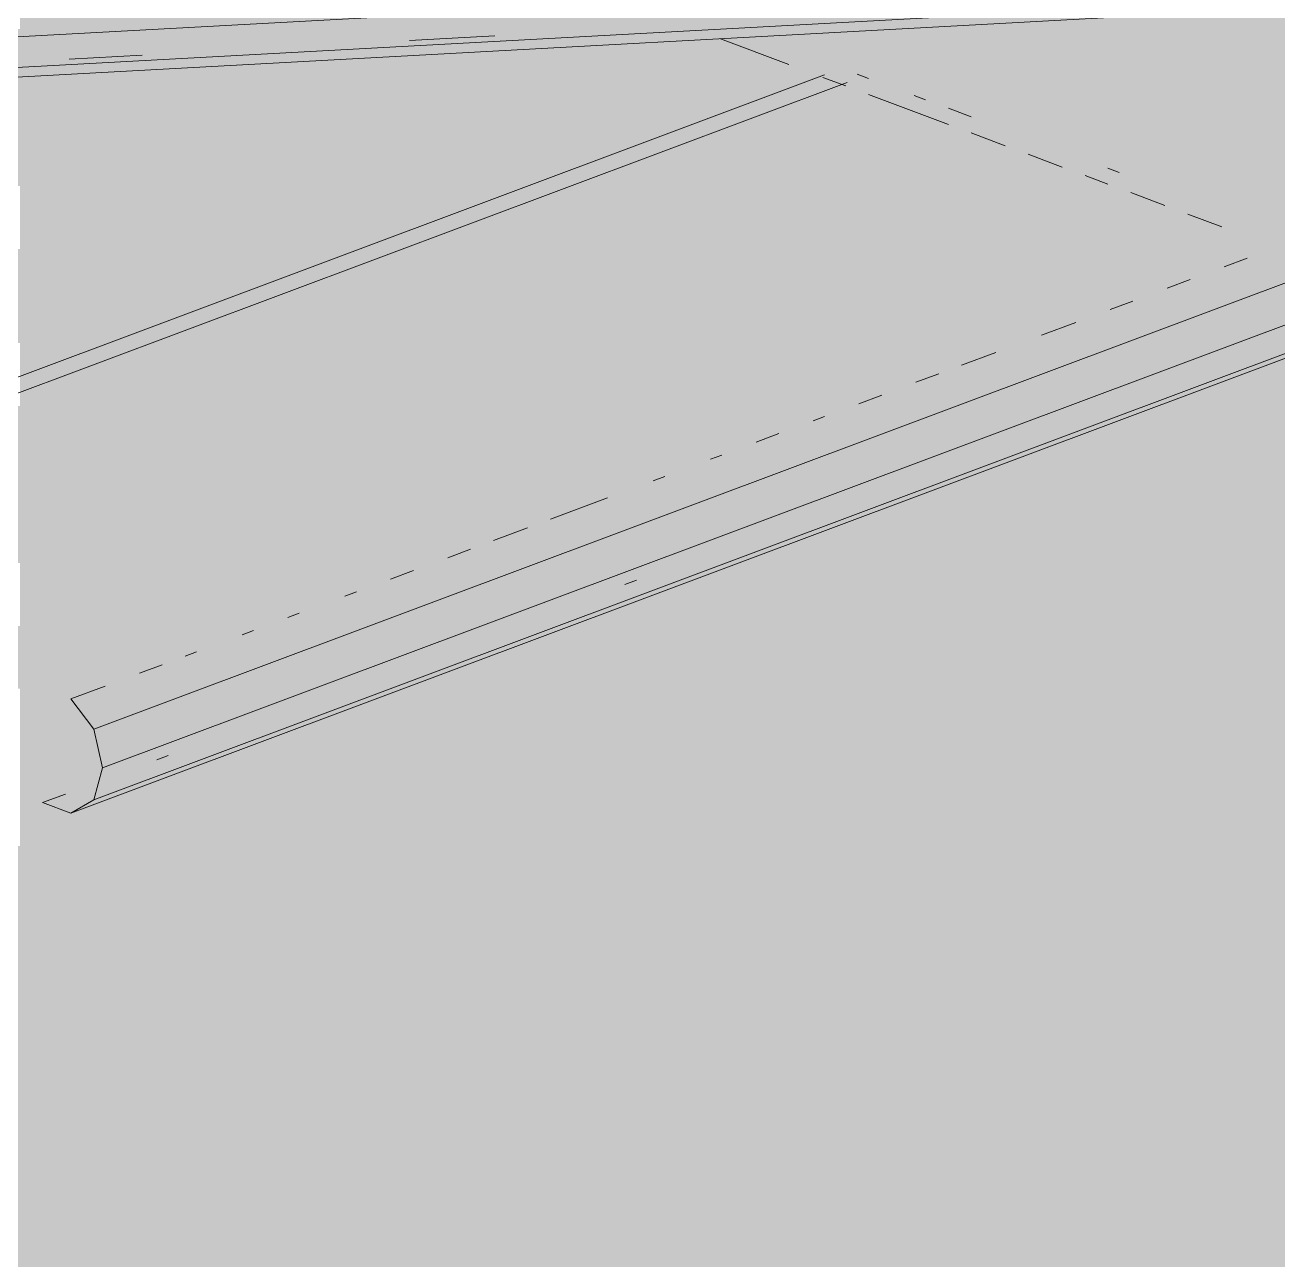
# Paper-space layout '03 3D Building and Roof' of a CAD drawing. Header units: millimetres. Extents: x 5 to 415, y 5 to 292.
# Drawn here: x 75.47 to 82.31, y 63.97 to 70.71 of the extents above; entities that cross this region are included whole.
import ezdxf

# ---------------------------------------------------------------- set-up
doc = ezdxf.new("R2010")
doc.units = ezdxf.units.MM
doc.layers.add('EXISTING', color=7, linetype='Continuous')
doc.layers.add('IMAGES', color=7, linetype='Continuous')

# ---------------------------------------------------------------- blocks, each defined once
blk = doc.blocks.new('SHEET_03')
at = {"layer": 'EXISTING', "color": 250, "lineweight": 9}
for p, q in [((75.8486, 66.8648), (88.434, 71.5794)), ((88.5441, 71.3922), (75.8963, 66.6542)), ((86.4655, 71.2452), (66.0242, 70.1278)), ((75.7236, 66.4072), (88.4337, 71.1685)), ((75.8486, 66.4795), (88.4963, 71.2174)), ((66.0144, 69.9601), (85.792, 71.0413)), ((66.2544, 69.9211), (85.8329, 70.9913)), ((77.5717, 70.6225), (78.0363, 70.6479)), ((79.6404, 70.4912), (79.2673, 70.6309)), ((75.7134, 70.5209), (76.1116, 70.5427)), ((66.6872, 65.5097), (79.8347, 70.4349)), ((79.9513, 70.3747), (79.8269, 70.4213)), ((80.0134, 70.4388), (80.0756, 70.4155)), ((66.8118, 65.469), (79.9594, 70.3941)), ((80.5109, 70.1651), (80.0756, 70.3281)), ((80.3243, 70.3223), (80.3865, 70.2991)), ((80.5109, 70.2525), (80.6352, 70.2059)), ((80.8217, 70.0486), (80.6352, 70.1185)), ((81.1326, 69.9321), (80.9461, 70.002)), ((81.3813, 69.839), (81.257, 69.8856)), ((81.3813, 69.9264), (81.4435, 69.9031)), ((81.6922, 69.7225), (81.5057, 69.7924)), ((82.0031, 69.6061), (81.8166, 69.6759)), ((82.0163, 69.388), (82.1409, 69.4347)), ((81.7048, 69.2713), (81.8294, 69.318)), ((81.3933, 69.1546), (81.5179, 69.2013)), ((81.0194, 69.0145), (81.2064, 69.0846)), ((80.5833, 68.8512), (80.7702, 68.9212)), ((80.3341, 68.7578), (80.4587, 68.8045)), ((80.0226, 68.6411), (80.1472, 68.6878)), ((79.7734, 68.5478), (79.8357, 68.5711)), ((79.4618, 68.4311), (79.5864, 68.4777)), ((79.2126, 68.3377), (79.2749, 68.361)), ((78.9011, 68.221), (78.9634, 68.2443)), ((78.3404, 68.0109), (78.6519, 68.1276)), ((78.0288, 67.8942), (78.2157, 67.9643)), ((77.7796, 67.8009), (77.9042, 67.8476)), ((77.4681, 67.6842), (77.5927, 67.7309)), ((78.7466, 67.6554), (78.8089, 67.6788)), ((77.2189, 67.5908), (77.2812, 67.6142)), ((76.9074, 67.4741), (76.9697, 67.4975)), ((76.6581, 67.3808), (76.7204, 67.4041)), ((76.3466, 67.2641), (76.4089, 67.2874)), ((76.0974, 67.1707), (76.222, 67.2174)), ((75.7236, 67.0307), (75.9105, 67.1007)), ((75.8486, 66.8648), (75.7236, 67.0307)), ((75.8963, 66.6542), (75.8486, 66.8648)), ((76.1921, 66.6985), (76.2544, 66.7218)), ((75.8486, 66.4795), (75.8963, 66.6542)), ((75.5691, 66.4651), (75.6937, 66.5118)), ((75.5691, 66.4651), (75.7236, 66.4072)), ((75.7236, 66.4072), (75.8486, 66.4795))]:
    blk.add_line(p, q, dxfattribs=at)
at = {"layer": 'IMAGES', "color": 7}
for points in [[(81.6147, 70.6857), (82.4715, 70.6857), (81.6147, 71.0286), (82.4715, 71.0286)], [(75.4456, 70.6857), (75.6169, 70.6857), (75.4456, 70.8571), (75.6169, 70.8571)], [(75.6169, 70.6857), (77.5019, 70.6857), (75.6169, 70.8571), (77.5019, 70.8571)], [(77.5019, 70.6857), (77.6733, 70.6857), (77.5019, 70.8571), (77.6733, 70.8571)], [(77.6733, 70.6857), (78.5301, 70.6857), (77.6733, 70.8571), (78.5301, 70.8571)], [(78.5301, 70.6857), (79.5583, 70.6857), (78.5301, 70.8571), (79.5583, 70.8571)], [(79.5583, 70.6857), (79.7297, 70.6857), (79.5583, 70.8571), (79.7297, 70.8571)], [(79.7297, 70.6857), (80.5865, 70.6857), (79.7297, 70.8571), (80.5865, 70.8571)], [(80.5865, 70.6857), (80.7578, 70.6857), (80.5865, 70.8571), (80.7578, 70.8571)], [(80.7578, 70.6857), (81.4433, 70.6857), (80.7578, 70.8571), (81.4433, 70.8571)], [(81.4433, 70.6857), (81.6147, 70.6857), (81.4433, 70.8571), (81.6147, 70.8571)], [(73.732, 70.5143), (75.7883, 70.5143), (73.732, 70.6857), (75.7883, 70.6857)], [(75.7883, 70.3429), (76.6451, 70.3429), (75.7883, 70.6857), (76.6451, 70.6857)], [(76.6451, 70.3429), (77.6733, 70.3429), (76.6451, 70.6857), (77.6733, 70.6857)], [(77.6733, 70.5143), (78.7015, 70.5143), (77.6733, 70.6857), (78.7015, 70.6857)], [(78.7015, 70.5143), (78.8728, 70.5143), (78.7015, 70.6857), (78.8728, 70.6857)], [(78.8728, 70.5143), (79.3869, 70.5143), (78.8728, 70.6857), (79.3869, 70.6857)], [(79.3869, 70.5143), (79.5583, 70.5143), (79.3869, 70.6857), (79.5583, 70.6857)], [(79.5583, 70.5143), (79.7297, 70.5143), (79.5583, 70.6857), (79.7297, 70.6857)], [(79.7297, 70.5143), (81.4433, 70.5143), (79.7297, 70.6857), (81.4433, 70.6857)], [(81.4433, 70.5143), (81.6147, 70.5143), (81.4433, 70.6857), (81.6147, 70.6857)], [(81.6147, 70.5143), (81.786, 70.5143), (81.6147, 70.6857), (81.786, 70.6857)], [(81.786, 70.5143), (81.9574, 70.5143), (81.786, 70.6857), (81.9574, 70.6857)], [(81.9574, 70.5143), (82.3001, 70.5143), (81.9574, 70.6857), (82.3001, 70.6857)], [(82.3001, 70.5143), (82.4715, 70.5143), (82.3001, 70.6857), (82.4715, 70.6857)], [(74.7601, 70.3429), (75.6169, 70.3429), (74.7601, 70.5143), (75.6169, 70.5143)], [(75.6169, 70.3429), (75.7883, 70.3429), (75.6169, 70.5143), (75.7883, 70.5143)], [(77.6733, 70.3429), (77.8447, 70.3429), (77.6733, 70.5143), (77.8447, 70.5143)], [(77.8447, 70.3429), (78.016, 70.3429), (77.8447, 70.5143), (78.016, 70.5143)], [(78.016, 70.3429), (78.5301, 70.3429), (78.016, 70.5143), (78.5301, 70.5143)], [(78.5301, 70.3429), (79.2156, 70.3429), (78.5301, 70.5143), (79.2156, 70.5143)], [(79.2156, 70.3429), (79.3869, 70.3429), (79.2156, 70.5143), (79.3869, 70.5143)], [(79.3869, 70.3429), (79.5583, 70.3429), (79.3869, 70.5143), (79.5583, 70.5143)], [(79.5583, 70.1714), (79.901, 70.1714), (79.5583, 70.5143), (79.901, 70.5143)], [(79.901, 70.3429), (80.2438, 70.3429), (79.901, 70.5143), (80.2438, 70.5143)], [(80.2438, 70.3429), (80.4151, 70.3429), (80.2438, 70.5143), (80.4151, 70.5143)], [(80.4151, 70.3429), (81.6147, 70.3429), (80.4151, 70.5143), (81.6147, 70.5143)], [(81.6147, 70.3429), (81.786, 70.3429), (81.6147, 70.5143), (81.786, 70.5143)], [(81.786, 70.3429), (82.4715, 70.3429), (81.786, 70.5143), (82.4715, 70.5143)], [(74.0747, 70.1714), (75.7883, 70.1714), (74.0747, 70.3429), (75.7883, 70.3429)], [(75.7883, 70.1714), (75.9597, 70.1714), (75.7883, 70.3429), (75.9597, 70.3429)], [(75.9597, 70.1714), (76.131, 70.1714), (75.9597, 70.3429), (76.131, 70.3429)], [(76.131, 70.1714), (76.4738, 70.1714), (76.131, 70.3429), (76.4738, 70.3429)], [(76.4738, 70.1714), (76.6451, 70.1714), (76.4738, 70.3429), (76.6451, 70.3429)], [(76.6451, 70.1714), (76.8165, 70.1714), (76.6451, 70.3429), (76.8165, 70.3429)], [(76.8165, 70.1714), (76.9879, 70.1714), (76.8165, 70.3429), (76.9879, 70.3429)], [(76.9879, 70.1714), (77.3306, 70.1714), (76.9879, 70.3429), (77.3306, 70.3429)], [(77.3306, 70.1714), (77.5019, 70.1714), (77.3306, 70.3429), (77.5019, 70.3429)], [(77.5019, 70.1714), (77.6733, 70.1714), (77.5019, 70.3429), (77.6733, 70.3429)], [(77.6733, 70.1714), (78.7015, 70.1714), (77.6733, 70.3429), (78.7015, 70.3429)], [(78.7015, 70.1714), (78.8728, 70.1714), (78.7015, 70.3429), (78.8728, 70.3429)], [(78.8728, 70.1714), (79.0442, 70.1714), (78.8728, 70.3429), (79.0442, 70.3429)], [(79.0442, 70.1714), (79.2156, 70.1714), (79.0442, 70.3429), (79.2156, 70.3429)], [(79.2156, 70.1714), (79.3869, 70.1714), (79.2156, 70.3429), (79.3869, 70.3429)], [(79.3869, 70), (79.5583, 70), (79.3869, 70.3429), (79.5583, 70.3429)], [(79.901, 70.1714), (80.0724, 70.1714), (79.901, 70.3429), (80.0724, 70.3429)], [(80.0724, 70.1714), (80.2438, 70.1714), (80.0724, 70.3429), (80.2438, 70.3429)], [(80.2438, 70.1714), (80.5865, 70.1714), (80.2438, 70.3429), (80.5865, 70.3429)], [(80.5865, 70.1714), (80.7578, 70.1714), (80.5865, 70.3429), (80.7578, 70.3429)], [(80.7578, 70.1714), (80.9292, 70.1714), (80.7578, 70.3429), (80.9292, 70.3429)], [(80.9292, 70.1714), (81.1006, 70.1714), (80.9292, 70.3429), (81.1006, 70.3429)], [(81.1006, 70.1714), (81.2719, 70.1714), (81.1006, 70.3429), (81.2719, 70.3429)], [(81.2719, 70.1714), (81.4433, 70.1714), (81.2719, 70.3429), (81.4433, 70.3429)], [(81.4433, 70.1714), (82.8142, 70.1714), (81.4433, 70.3429), (82.8142, 70.3429)], [(73.9033, 70), (75.7883, 70), (73.9033, 70.1714), (75.7883, 70.1714)], [(75.7883, 70), (75.9597, 70), (75.7883, 70.1714), (75.9597, 70.1714)], [(75.9597, 70), (76.3024, 70), (75.9597, 70.1714), (76.3024, 70.1714)], [(76.3024, 70), (76.4738, 70), (76.3024, 70.1714), (76.4738, 70.1714)], [(76.4738, 70), (76.6451, 70), (76.4738, 70.1714), (76.6451, 70.1714)], [(76.6451, 70), (76.8165, 70), (76.6451, 70.1714), (76.8165, 70.1714)], [(76.8165, 70), (76.9879, 70), (76.8165, 70.1714), (76.9879, 70.1714)], [(76.9879, 70), (77.5019, 70), (76.9879, 70.1714), (77.5019, 70.1714)], [(77.5019, 70), (78.1874, 70), (77.5019, 70.1714), (78.1874, 70.1714)], [(78.1874, 70), (78.3588, 70), (78.1874, 70.1714), (78.3588, 70.1714)], [(78.3588, 70), (78.5301, 70), (78.3588, 70.1714), (78.5301, 70.1714)], [(78.5301, 70), (78.7015, 70), (78.5301, 70.1714), (78.7015, 70.1714)], [(78.7015, 70), (79.0442, 70), (78.7015, 70.1714), (79.0442, 70.1714)], [(79.0442, 70), (79.3869, 70), (79.0442, 70.1714), (79.3869, 70.1714)], [(79.5583, 70), (79.7297, 70), (79.5583, 70.1714), (79.7297, 70.1714)], [(79.7297, 70), (79.901, 70), (79.7297, 70.1714), (79.901, 70.1714)], [(79.901, 70), (80.0724, 70), (79.901, 70.1714), (80.0724, 70.1714)], [(80.0724, 70), (80.2438, 70), (80.0724, 70.1714), (80.2438, 70.1714)], [(80.2438, 70), (80.4151, 70), (80.2438, 70.1714), (80.4151, 70.1714)], [(80.4151, 70), (80.7578, 70), (80.4151, 70.1714), (80.7578, 70.1714)], [(80.7578, 70), (80.9292, 70), (80.7578, 70.1714), (80.9292, 70.1714)], [(80.9292, 70), (81.1006, 70), (80.9292, 70.1714), (81.1006, 70.1714)], [(81.1006, 70), (81.2719, 70), (81.1006, 70.1714), (81.2719, 70.1714)], [(81.2719, 70), (81.4433, 70), (81.2719, 70.1714), (81.4433, 70.1714)], [(81.4433, 70), (81.6147, 70), (81.4433, 70.1714), (81.6147, 70.1714)], [(81.6147, 70), (81.786, 70), (81.6147, 70.1714), (81.786, 70.1714)], [(81.786, 70), (81.9574, 70), (81.786, 70.1714), (81.9574, 70.1714)], [(81.9574, 70), (82.9856, 70), (81.9574, 70.1714), (82.9856, 70.1714)], [(73.9033, 69.8286), (75.6169, 69.8286), (73.9033, 70), (75.6169, 70)], [(75.6169, 69.8286), (75.7883, 69.8286), (75.6169, 70), (75.7883, 70)], [(75.7883, 69.8286), (75.9597, 69.8286), (75.7883, 70), (75.9597, 70)], [(75.9597, 69.8286), (76.131, 69.8286), (75.9597, 70), (76.131, 70)], [(76.131, 69.8286), (76.3024, 69.8286), (76.131, 70), (76.3024, 70)], [(76.3024, 69.8286), (76.6451, 69.8286), (76.3024, 70), (76.6451, 70)], [(76.6451, 69.8286), (76.9879, 69.8286), (76.6451, 70), (76.9879, 70)], [(76.9879, 69.8286), (77.8447, 69.8286), (76.9879, 70), (77.8447, 70)], [(77.8447, 69.8286), (78.016, 69.8286), (77.8447, 70), (78.016, 70)], [(78.016, 69.8286), (78.1874, 69.8286), (78.016, 70), (78.1874, 70)], [(78.1874, 69.8286), (78.3588, 69.8286), (78.1874, 70), (78.3588, 70)], [(78.3588, 69.8286), (78.5301, 69.8286), (78.3588, 70), (78.5301, 70)], [(78.5301, 69.8286), (78.7015, 69.8286), (78.5301, 70), (78.7015, 70)], [(78.7015, 69.8286), (78.8728, 69.8286), (78.7015, 70), (78.8728, 70)], [(78.8728, 69.8286), (79.0442, 69.8286), (78.8728, 70), (79.0442, 70)], [(79.0442, 69.8286), (79.2156, 69.8286), (79.0442, 70), (79.2156, 70)], [(79.2156, 69.8286), (79.3869, 69.8286), (79.2156, 70), (79.3869, 70)], [(79.3869, 69.8286), (79.5583, 69.8286), (79.3869, 70), (79.5583, 70)], [(79.5583, 69.8286), (80.2438, 69.8286), (79.5583, 70), (80.2438, 70)], [(80.2438, 69.8286), (80.5865, 69.8286), (80.2438, 70), (80.5865, 70)], [(80.5865, 69.8286), (80.9292, 69.8286), (80.5865, 70), (80.9292, 70)], [(80.9292, 69.8286), (81.2719, 69.8286), (80.9292, 70), (81.2719, 70)], [(81.2719, 69.8286), (81.4433, 69.8286), (81.2719, 70), (81.4433, 70)], [(81.4433, 69.8286), (81.6147, 69.8286), (81.4433, 70), (81.6147, 70)], [(81.6147, 69.8286), (81.786, 69.8286), (81.6147, 70), (81.786, 70)], [(81.786, 69.8286), (82.1287, 69.8286), (81.786, 70), (82.1287, 70)], [(82.1287, 69.8286), (82.3001, 69.8286), (82.1287, 70), (82.3001, 70)], [(82.3001, 69.8286), (82.4715, 69.8286), (82.3001, 70), (82.4715, 70)], [(75.4456, 69.6571), (75.6169, 69.6571), (75.4456, 69.8286), (75.6169, 69.8286)], [(75.6169, 69.6571), (75.9597, 69.6571), (75.6169, 69.8286), (75.9597, 69.8286)], [(75.9597, 69.6571), (77.3306, 69.6571), (75.9597, 69.8286), (77.3306, 69.8286)], [(77.3306, 69.6571), (77.5019, 69.6571), (77.3306, 69.8286), (77.5019, 69.8286)], [(77.5019, 69.6571), (77.6733, 69.6571), (77.5019, 69.8286), (77.6733, 69.8286)], [(77.6733, 69.6571), (77.8447, 69.6571), (77.6733, 69.8286), (77.8447, 69.8286)], [(77.8447, 69.6571), (78.016, 69.6571), (77.8447, 69.8286), (78.016, 69.8286)], [(78.016, 69.6571), (78.1874, 69.6571), (78.016, 69.8286), (78.1874, 69.8286)], [(78.1874, 69.6571), (78.3588, 69.6571), (78.1874, 69.8286), (78.3588, 69.8286)], [(78.3588, 69.6571), (78.5301, 69.6571), (78.3588, 69.8286), (78.5301, 69.8286)], [(78.5301, 69.6571), (78.7015, 69.6571), (78.5301, 69.8286), (78.7015, 69.8286)], [(78.7015, 69.6571), (78.8728, 69.6571), (78.7015, 69.8286), (78.8728, 69.8286)], [(78.8728, 69.6571), (79.3869, 69.6571), (78.8728, 69.8286), (79.3869, 69.8286)], [(79.3869, 69.6571), (80.5865, 69.6571), (79.3869, 69.8286), (80.5865, 69.8286)], [(80.5865, 69.6571), (81.1006, 69.6571), (80.5865, 69.8286), (81.1006, 69.8286)], [(81.1006, 69.6571), (81.2719, 69.6571), (81.1006, 69.8286), (81.2719, 69.8286)], [(81.2719, 69.6571), (81.6147, 69.6571), (81.2719, 69.8286), (81.6147, 69.8286)], [(81.6147, 69.6571), (81.786, 69.6571), (81.6147, 69.8286), (81.786, 69.8286)], [(81.786, 69.6571), (81.9574, 69.6571), (81.786, 69.8286), (81.9574, 69.8286)], [(81.9574, 69.6571), (82.1287, 69.6571), (81.9574, 69.8286), (82.1287, 69.8286)], [(82.1287, 69.6571), (82.3001, 69.6571), (82.1287, 69.8286), (82.3001, 69.8286)], [(82.3001, 69.6571), (82.4715, 69.6571), (82.3001, 69.8286), (82.4715, 69.8286)], [(75.4456, 69.4857), (75.6169, 69.4857), (75.4456, 69.6571), (75.6169, 69.6571)], [(75.6169, 69.4857), (75.7883, 69.4857), (75.6169, 69.6571), (75.7883, 69.6571)], [(75.7883, 69.4857), (76.8165, 69.4857), (75.7883, 69.6571), (76.8165, 69.6571)], [(76.8165, 69.4857), (76.9879, 69.4857), (76.8165, 69.6571), (76.9879, 69.6571)], [(76.9879, 69.4857), (77.1592, 69.4857), (76.9879, 69.6571), (77.1592, 69.6571)], [(77.1592, 69.4857), (77.3306, 69.4857), (77.1592, 69.6571), (77.3306, 69.6571)], [(77.3306, 69.4857), (77.5019, 69.4857), (77.3306, 69.6571), (77.5019, 69.6571)], [(77.5019, 69.4857), (77.6733, 69.4857), (77.5019, 69.6571), (77.6733, 69.6571)], [(77.6733, 69.4857), (77.8447, 69.4857), (77.6733, 69.6571), (77.8447, 69.6571)], [(77.8447, 69.4857), (78.1874, 69.4857), (77.8447, 69.6571), (78.1874, 69.6571)], [(78.1874, 69.4857), (78.5301, 69.4857), (78.1874, 69.6571), (78.5301, 69.6571)], [(78.5301, 69.4857), (78.8728, 69.4857), (78.5301, 69.6571), (78.8728, 69.6571)], [(78.8728, 69.4857), (80.7578, 69.4857), (78.8728, 69.6571), (80.7578, 69.6571)], [(80.7578, 69.4857), (80.9292, 69.4857), (80.7578, 69.6571), (80.9292, 69.6571)], [(80.9292, 69.4857), (81.1006, 69.4857), (80.9292, 69.6571), (81.1006, 69.6571)], [(81.1006, 69.4857), (81.2719, 69.4857), (81.1006, 69.6571), (81.2719, 69.6571)], [(81.2719, 69.4857), (81.4433, 69.4857), (81.2719, 69.6571), (81.4433, 69.6571)], [(81.4433, 69.4857), (81.6147, 69.4857), (81.4433, 69.6571), (81.6147, 69.6571)], [(81.6147, 69.4857), (81.786, 69.4857), (81.6147, 69.6571), (81.786, 69.6571)], [(81.786, 69.4857), (81.9574, 69.4857), (81.786, 69.6571), (81.9574, 69.6571)], [(81.9574, 69.4857), (82.1287, 69.4857), (81.9574, 69.6571), (82.1287, 69.6571)], [(82.1287, 69.4857), (82.3001, 69.4857), (82.1287, 69.6571), (82.3001, 69.6571)], [(82.3001, 69.4857), (82.4715, 69.4857), (82.3001, 69.6571), (82.4715, 69.6571)], [(75.2742, 69.3143), (75.6169, 69.3143), (75.2742, 69.4857), (75.6169, 69.4857)], [(75.6169, 69.3143), (76.4738, 69.3143), (75.6169, 69.4857), (76.4738, 69.4857)], [(76.4738, 69.3143), (76.6451, 69.3143), (76.4738, 69.4857), (76.6451, 69.4857)], [(76.6451, 69.3143), (76.8165, 69.3143), (76.6451, 69.4857), (76.8165, 69.4857)], [(76.8165, 69.3143), (76.9879, 69.3143), (76.8165, 69.4857), (76.9879, 69.4857)], [(76.9879, 69.1429), (77.3306, 69.1429), (76.9879, 69.4857), (77.3306, 69.4857)], [(77.3306, 69.3143), (77.6733, 69.3143), (77.3306, 69.4857), (77.6733, 69.4857)], [(77.6733, 69.3143), (77.8447, 69.3143), (77.6733, 69.4857), (77.8447, 69.4857)], [(77.8447, 69.3143), (78.3588, 69.3143), (77.8447, 69.4857), (78.3588, 69.4857)], [(78.3588, 69.3143), (79.901, 69.3143), (78.3588, 69.4857), (79.901, 69.4857)], [(79.901, 69.3143), (80.2438, 69.3143), (79.901, 69.4857), (80.2438, 69.4857)], [(80.2438, 69.1429), (80.4151, 69.1429), (80.2438, 69.4857), (80.4151, 69.4857)], [(80.4151, 69.3143), (80.5865, 69.3143), (80.4151, 69.4857), (80.5865, 69.4857)], [(80.5865, 69.3143), (80.9292, 69.3143), (80.5865, 69.4857), (80.9292, 69.4857)], [(80.9292, 69.3143), (81.1006, 69.3143), (80.9292, 69.4857), (81.1006, 69.4857)], [(81.1006, 69.3143), (81.2719, 69.3143), (81.1006, 69.4857), (81.2719, 69.4857)], [(81.2719, 69.3143), (81.4433, 69.3143), (81.2719, 69.4857), (81.4433, 69.4857)], [(81.4433, 69.3143), (81.6147, 69.3143), (81.4433, 69.4857), (81.6147, 69.4857)], [(81.6147, 69.3143), (81.9574, 69.3143), (81.6147, 69.4857), (81.9574, 69.4857)], [(81.9574, 69.3143), (82.8142, 69.3143), (81.9574, 69.4857), (82.8142, 69.4857)], [(74.5888, 69.1429), (75.9597, 69.1429), (74.5888, 69.3143), (75.9597, 69.3143)], [(75.9597, 69.1429), (76.131, 69.1429), (75.9597, 69.3143), (76.131, 69.3143)], [(76.131, 69.1429), (76.3024, 69.1429), (76.131, 69.3143), (76.3024, 69.3143)], [(76.3024, 69.1429), (76.4738, 69.1429), (76.3024, 69.3143), (76.4738, 69.3143)], [(76.4738, 69.1429), (76.6451, 69.1429), (76.4738, 69.3143), (76.6451, 69.3143)], [(76.6451, 68.9714), (76.8165, 68.9714), (76.6451, 69.3143), (76.8165, 69.3143)], [(76.8165, 69.1429), (76.9879, 69.1429), (76.8165, 69.3143), (76.9879, 69.3143)], [(77.3306, 69.1429), (77.5019, 69.1429), (77.3306, 69.3143), (77.5019, 69.3143)], [(77.5019, 69.1429), (77.6733, 69.1429), (77.5019, 69.3143), (77.6733, 69.3143)], [(77.6733, 69.1429), (77.8447, 69.1429), (77.6733, 69.3143), (77.8447, 69.3143)], [(77.8447, 69.1429), (79.3869, 69.1429), (77.8447, 69.3143), (79.3869, 69.3143)], [(79.3869, 69.1429), (79.901, 69.1429), (79.3869, 69.3143), (79.901, 69.3143)], [(79.901, 69.1429), (80.0724, 69.1429), (79.901, 69.3143), (80.0724, 69.3143)], [(80.0724, 69.1429), (80.2438, 69.1429), (80.0724, 69.3143), (80.2438, 69.3143)], [(80.4151, 69.1429), (80.9292, 69.1429), (80.4151, 69.3143), (80.9292, 69.3143)], [(80.9292, 69.1429), (81.1006, 69.1429), (80.9292, 69.3143), (81.1006, 69.3143)], [(81.1006, 69.1429), (81.2719, 69.1429), (81.1006, 69.3143), (81.2719, 69.3143)], [(81.2719, 69.1429), (81.4433, 69.1429), (81.2719, 69.3143), (81.4433, 69.3143)], [(81.4433, 69.1429), (81.786, 69.1429), (81.4433, 69.3143), (81.786, 69.3143)], [(81.786, 69.1429), (81.9574, 69.1429), (81.786, 69.3143), (81.9574, 69.3143)], [(81.9574, 69.1429), (82.1287, 69.1429), (81.9574, 69.3143), (82.1287, 69.3143)], [(82.1287, 69.1429), (82.4715, 69.1429), (82.1287, 69.3143), (82.4715, 69.3143)], [(74.5888, 68.9714), (75.6169, 68.9714), (74.5888, 69.1429), (75.6169, 69.1429)], [(75.6169, 68.9714), (75.7883, 68.9714), (75.6169, 69.1429), (75.7883, 69.1429)], [(75.7883, 68.9714), (75.9597, 68.9714), (75.7883, 69.1429), (75.9597, 69.1429)], [(75.9597, 68.9714), (76.131, 68.9714), (75.9597, 69.1429), (76.131, 69.1429)], [(76.131, 68.9714), (76.3024, 68.9714), (76.131, 69.1429), (76.3024, 69.1429)], [(76.3024, 68.9714), (76.6451, 68.9714), (76.3024, 69.1429), (76.6451, 69.1429)], [(76.8165, 68.9714), (76.9879, 68.9714), (76.8165, 69.1429), (76.9879, 69.1429)], [(76.9879, 68.9714), (77.3306, 68.9714), (76.9879, 69.1429), (77.3306, 69.1429)], [(77.3306, 68.9714), (79.0442, 68.9714), (77.3306, 69.1429), (79.0442, 69.1429)], [(79.0442, 68.9714), (79.7297, 68.9714), (79.0442, 69.1429), (79.7297, 69.1429)], [(79.7297, 68.9714), (79.901, 68.9714), (79.7297, 69.1429), (79.901, 69.1429)], [(79.901, 68.9714), (80.2438, 68.9714), (79.901, 69.1429), (80.2438, 69.1429)], [(80.2438, 68.9714), (80.4151, 68.9714), (80.2438, 69.1429), (80.4151, 69.1429)], [(80.4151, 68.9714), (80.5865, 68.9714), (80.4151, 69.1429), (80.5865, 69.1429)], [(80.5865, 68.9714), (80.7578, 68.9714), (80.5865, 69.1429), (80.7578, 69.1429)], [(80.7578, 68.9714), (80.9292, 68.9714), (80.7578, 69.1429), (80.9292, 69.1429)], [(80.9292, 68.9714), (81.1006, 68.9714), (80.9292, 69.1429), (81.1006, 69.1429)], [(81.1006, 68.8), (81.2719, 68.8), (81.1006, 69.1429), (81.2719, 69.1429)], [(81.2719, 68.9714), (81.4433, 68.9714), (81.2719, 69.1429), (81.4433, 69.1429)], [(81.4433, 68.9714), (82.1287, 68.9714), (81.4433, 69.1429), (82.1287, 69.1429)], [(82.1287, 68.9714), (82.3001, 68.9714), (82.1287, 69.1429), (82.3001, 69.1429)], [(82.3001, 68.9714), (82.4715, 68.9714), (82.3001, 69.1429), (82.4715, 69.1429)], [(75.4456, 68.8), (75.6169, 68.8), (75.4456, 68.9714), (75.6169, 68.9714)], [(75.6169, 68.8), (75.9597, 68.8), (75.6169, 68.9714), (75.9597, 68.9714)], [(75.9597, 68.8), (76.131, 68.8), (75.9597, 68.9714), (76.131, 68.9714)], [(76.131, 68.8), (76.3024, 68.8), (76.131, 68.9714), (76.3024, 68.9714)], [(76.3024, 68.8), (76.4738, 68.8), (76.3024, 68.9714), (76.4738, 68.9714)], [(76.4738, 68.8), (76.9879, 68.8), (76.4738, 68.9714), (76.9879, 68.9714)], [(76.9879, 68.8), (78.5301, 68.8), (76.9879, 68.9714), (78.5301, 68.9714)], [(78.5301, 68.8), (78.8728, 68.8), (78.5301, 68.9714), (78.8728, 68.9714)], [(78.8728, 68.8), (79.0442, 68.8), (78.8728, 68.9714), (79.0442, 68.9714)], [(79.0442, 68.8), (79.3869, 68.8), (79.0442, 68.9714), (79.3869, 68.9714)], [(79.3869, 68.8), (79.5583, 68.8), (79.3869, 68.9714), (79.5583, 68.9714)], [(79.5583, 68.8), (79.7297, 68.8), (79.5583, 68.9714), (79.7297, 68.9714)], [(79.7297, 68.8), (80.0724, 68.8), (79.7297, 68.9714), (80.0724, 68.9714)], [(80.0724, 68.8), (80.2438, 68.8), (80.0724, 68.9714), (80.2438, 68.9714)], [(80.2438, 68.8), (80.4151, 68.8), (80.2438, 68.9714), (80.4151, 68.9714)], [(80.4151, 68.8), (80.5865, 68.8), (80.4151, 68.9714), (80.5865, 68.9714)], [(80.5865, 68.8), (80.7578, 68.8), (80.5865, 68.9714), (80.7578, 68.9714)], [(80.7578, 68.8), (81.1006, 68.8), (80.7578, 68.9714), (81.1006, 68.9714)], [(81.2719, 68.8), (81.6147, 68.8), (81.2719, 68.9714), (81.6147, 68.9714)], [(81.6147, 68.8), (81.786, 68.8), (81.6147, 68.9714), (81.786, 68.9714)], [(81.786, 68.8), (82.1287, 68.8), (81.786, 68.9714), (82.1287, 68.9714)], [(82.1287, 68.8), (82.6428, 68.8), (82.1287, 68.9714), (82.6428, 68.9714)], [(75.4456, 68.6286), (75.7883, 68.6286), (75.4456, 68.8), (75.7883, 68.8)], [(75.7883, 68.6286), (75.9597, 68.6286), (75.7883, 68.8), (75.9597, 68.8)], [(75.9597, 68.6286), (76.131, 68.6286), (75.9597, 68.8), (76.131, 68.8)], [(76.131, 68.6286), (76.3024, 68.6286), (76.131, 68.8), (76.3024, 68.8)], [(76.3024, 68.6286), (76.4738, 68.6286), (76.3024, 68.8), (76.4738, 68.8)], [(76.4738, 68.6286), (78.1874, 68.6286), (76.4738, 68.8), (78.1874, 68.8)], [(78.1874, 68.6286), (78.5301, 68.6286), (78.1874, 68.8), (78.5301, 68.8)], [(78.5301, 68.6286), (78.7015, 68.6286), (78.5301, 68.8), (78.7015, 68.8)], [(78.7015, 68.6286), (78.8728, 68.6286), (78.7015, 68.8), (78.8728, 68.8)], [(78.8728, 68.6286), (79.0442, 68.6286), (78.8728, 68.8), (79.0442, 68.8)], [(79.0442, 68.6286), (79.3869, 68.6286), (79.0442, 68.8), (79.3869, 68.8)], [(79.3869, 68.6286), (79.5583, 68.6286), (79.3869, 68.8), (79.5583, 68.8)], [(79.5583, 68.6286), (79.7297, 68.6286), (79.5583, 68.8), (79.7297, 68.8)], [(79.7297, 68.6286), (79.901, 68.6286), (79.7297, 68.8), (79.901, 68.8)], [(79.901, 68.6286), (80.2438, 68.6286), (79.901, 68.8), (80.2438, 68.8)], [(80.2438, 68.6286), (80.4151, 68.6286), (80.2438, 68.8), (80.4151, 68.8)], [(80.4151, 68.6286), (80.9292, 68.6286), (80.4151, 68.8), (80.9292, 68.8)], [(80.9292, 68.6286), (81.2719, 68.6286), (80.9292, 68.8), (81.2719, 68.8)], [(81.2719, 68.6286), (81.4433, 68.6286), (81.2719, 68.8), (81.4433, 68.8)], [(81.4433, 68.6286), (81.6147, 68.6286), (81.4433, 68.8), (81.6147, 68.8)], [(81.6147, 68.6286), (82.1287, 68.6286), (81.6147, 68.8), (82.1287, 68.8)], [(82.1287, 68.6286), (82.3001, 68.6286), (82.1287, 68.8), (82.3001, 68.8)], [(82.3001, 68.6286), (82.6428, 68.6286), (82.3001, 68.8), (82.6428, 68.8)], [(75.2742, 68.4571), (75.6169, 68.4571), (75.2742, 68.6286), (75.6169, 68.6286)], [(75.6169, 68.4571), (75.9597, 68.4571), (75.6169, 68.6286), (75.9597, 68.6286)], [(75.9597, 68.4571), (77.6733, 68.4571), (75.9597, 68.6286), (77.6733, 68.6286)], [(77.6733, 68.4571), (77.8447, 68.4571), (77.6733, 68.6286), (77.8447, 68.6286)], [(77.8447, 68.4571), (78.016, 68.4571), (77.8447, 68.6286), (78.016, 68.6286)], [(78.016, 68.4571), (78.1874, 68.4571), (78.016, 68.6286), (78.1874, 68.6286)], [(78.1874, 68.4571), (78.5301, 68.4571), (78.1874, 68.6286), (78.5301, 68.6286)], [(78.5301, 68.4571), (78.7015, 68.4571), (78.5301, 68.6286), (78.7015, 68.6286)], [(78.7015, 68.4571), (78.8728, 68.4571), (78.7015, 68.6286), (78.8728, 68.6286)], [(78.8728, 68.4571), (79.2156, 68.4571), (78.8728, 68.6286), (79.2156, 68.6286)], [(79.2156, 68.4571), (79.3869, 68.4571), (79.2156, 68.6286), (79.3869, 68.6286)], [(79.3869, 68.4571), (79.5583, 68.4571), (79.3869, 68.6286), (79.5583, 68.6286)], [(79.5583, 68.4571), (79.7297, 68.4571), (79.5583, 68.6286), (79.7297, 68.6286)], [(79.7297, 68.4571), (79.901, 68.4571), (79.7297, 68.6286), (79.901, 68.6286)], [(79.901, 68.4571), (80.0724, 68.4571), (79.901, 68.6286), (80.0724, 68.6286)], [(80.0724, 68.4571), (80.2438, 68.4571), (80.0724, 68.6286), (80.2438, 68.6286)], [(80.2438, 68.4571), (80.4151, 68.4571), (80.2438, 68.6286), (80.4151, 68.6286)], [(80.4151, 68.4571), (80.5865, 68.4571), (80.4151, 68.6286), (80.5865, 68.6286)], [(80.5865, 68.4571), (80.7578, 68.4571), (80.5865, 68.6286), (80.7578, 68.6286)], [(80.7578, 68.4571), (81.2719, 68.4571), (80.7578, 68.6286), (81.2719, 68.6286)], [(81.2719, 68.4571), (81.6147, 68.4571), (81.2719, 68.6286), (81.6147, 68.6286)], [(81.6147, 68.4571), (81.786, 68.4571), (81.6147, 68.6286), (81.786, 68.6286)], [(81.786, 68.4571), (81.9574, 68.4571), (81.786, 68.6286), (81.9574, 68.6286)], [(81.9574, 68.4571), (82.1287, 68.4571), (81.9574, 68.6286), (82.1287, 68.6286)], [(82.1287, 68.4571), (82.3001, 68.4571), (82.1287, 68.6286), (82.3001, 68.6286)], [(82.3001, 68.4571), (82.6428, 68.4571), (82.3001, 68.6286), (82.6428, 68.6286)], [(75.2742, 68.2857), (75.6169, 68.2857), (75.2742, 68.4571), (75.6169, 68.4571)], [(75.6169, 68.2857), (77.1592, 68.2857), (75.6169, 68.4571), (77.1592, 68.4571)], [(77.1592, 68.2857), (77.3306, 68.2857), (77.1592, 68.4571), (77.3306, 68.4571)], [(77.3306, 68.2857), (77.5019, 68.2857), (77.3306, 68.4571), (77.5019, 68.4571)], [(77.5019, 68.2857), (77.6733, 68.2857), (77.5019, 68.4571), (77.6733, 68.4571)], [(77.6733, 68.2857), (77.8447, 68.2857), (77.6733, 68.4571), (77.8447, 68.4571)], [(77.8447, 68.2857), (78.016, 68.2857), (77.8447, 68.4571), (78.016, 68.4571)], [(78.016, 68.2857), (78.5301, 68.2857), (78.016, 68.4571), (78.5301, 68.4571)], [(78.5301, 68.2857), (78.7015, 68.2857), (78.5301, 68.4571), (78.7015, 68.4571)], [(78.7015, 68.2857), (78.8728, 68.2857), (78.7015, 68.4571), (78.8728, 68.4571)], [(78.8728, 68.2857), (79.0442, 68.2857), (78.8728, 68.4571), (79.0442, 68.4571)], [(79.0442, 68.2857), (79.2156, 68.2857), (79.0442, 68.4571), (79.2156, 68.4571)], [(79.2156, 68.2857), (80.2438, 68.2857), (79.2156, 68.4571), (80.2438, 68.4571)], [(80.2438, 68.2857), (80.5865, 68.2857), (80.2438, 68.4571), (80.5865, 68.4571)], [(80.5865, 68.2857), (81.2719, 68.2857), (80.5865, 68.4571), (81.2719, 68.4571)], [(81.2719, 68.2857), (81.4433, 68.2857), (81.2719, 68.4571), (81.4433, 68.4571)], [(81.4433, 68.2857), (81.6147, 68.2857), (81.4433, 68.4571), (81.6147, 68.4571)], [(81.6147, 68.2857), (81.786, 68.2857), (81.6147, 68.4571), (81.786, 68.4571)], [(81.786, 68.2857), (81.9574, 68.2857), (81.786, 68.4571), (81.9574, 68.4571)], [(81.9574, 68.2857), (84.3565, 68.2857), (81.9574, 68.4571), (84.3565, 68.4571)], [(75.1029, 68.1143), (76.8165, 68.1143), (75.1029, 68.2857), (76.8165, 68.2857)], [(76.8165, 68.1143), (77.1592, 68.1143), (76.8165, 68.2857), (77.1592, 68.2857)], [(77.1592, 67.9429), (77.3306, 67.9429), (77.1592, 68.2857), (77.3306, 68.2857)], [(77.3306, 68.1143), (77.5019, 68.1143), (77.3306, 68.2857), (77.5019, 68.2857)], [(77.5019, 68.1143), (77.8447, 68.1143), (77.5019, 68.2857), (77.8447, 68.2857)], [(77.8447, 68.1143), (78.016, 68.1143), (77.8447, 68.2857), (78.016, 68.2857)], [(78.016, 68.1143), (78.1874, 68.1143), (78.016, 68.2857), (78.1874, 68.2857)], [(78.1874, 68.1143), (78.3588, 68.1143), (78.1874, 68.2857), (78.3588, 68.2857)], [(78.3588, 68.1143), (78.5301, 68.1143), (78.3588, 68.2857), (78.5301, 68.2857)], [(78.5301, 68.1143), (78.7015, 68.1143), (78.5301, 68.2857), (78.7015, 68.2857)], [(78.7015, 68.1143), (78.8728, 68.1143), (78.7015, 68.2857), (78.8728, 68.2857)], [(78.8728, 68.1143), (79.0442, 68.1143), (78.8728, 68.2857), (79.0442, 68.2857)], [(79.0442, 68.1143), (79.2156, 68.1143), (79.0442, 68.2857), (79.2156, 68.2857)], [(79.2156, 68.1143), (79.3869, 68.1143), (79.2156, 68.2857), (79.3869, 68.2857)], [(79.3869, 68.1143), (79.901, 68.1143), (79.3869, 68.2857), (79.901, 68.2857)], [(79.901, 68.1143), (80.0724, 68.1143), (79.901, 68.2857), (80.0724, 68.2857)], [(80.0724, 68.1143), (80.2438, 68.1143), (80.0724, 68.2857), (80.2438, 68.2857)], [(80.2438, 68.1143), (80.7578, 68.1143), (80.2438, 68.2857), (80.7578, 68.2857)], [(80.7578, 68.1143), (80.9292, 68.1143), (80.7578, 68.2857), (80.9292, 68.2857)], [(80.9292, 68.1143), (81.2719, 68.1143), (80.9292, 68.2857), (81.2719, 68.2857)], [(81.2719, 68.1143), (81.4433, 68.1143), (81.2719, 68.2857), (81.4433, 68.2857)], [(81.4433, 68.1143), (84.8706, 68.1143), (81.4433, 68.2857), (84.8706, 68.2857)], [(74.7601, 67.9429), (76.3024, 67.9429), (74.7601, 68.1143), (76.3024, 68.1143)], [(76.3024, 67.9429), (76.4738, 67.9429), (76.3024, 68.1143), (76.4738, 68.1143)], [(76.4738, 67.9429), (76.6451, 67.9429), (76.4738, 68.1143), (76.6451, 68.1143)], [(76.6451, 67.7714), (76.8165, 67.7714), (76.6451, 68.1143), (76.8165, 68.1143)], [(76.8165, 67.9429), (77.1592, 67.9429), (76.8165, 68.1143), (77.1592, 68.1143)], [(77.3306, 67.9429), (77.5019, 67.9429), (77.3306, 68.1143), (77.5019, 68.1143)], [(77.5019, 67.9429), (77.6733, 67.9429), (77.5019, 68.1143), (77.6733, 68.1143)], [(77.6733, 67.9429), (77.8447, 67.9429), (77.6733, 68.1143), (77.8447, 68.1143)], [(77.8447, 67.9429), (78.016, 67.9429), (77.8447, 68.1143), (78.016, 68.1143)], [(78.016, 67.9429), (78.1874, 67.9429), (78.016, 68.1143), (78.1874, 68.1143)], [(78.1874, 67.9429), (78.3588, 67.9429), (78.1874, 68.1143), (78.3588, 68.1143)], [(78.3588, 67.7714), (78.5301, 67.7714), (78.3588, 68.1143), (78.5301, 68.1143)], [(78.5301, 67.7714), (78.7015, 67.7714), (78.5301, 68.1143), (78.7015, 68.1143)], [(78.7015, 67.9429), (79.0442, 67.9429), (78.7015, 68.1143), (79.0442, 68.1143)], [(79.0442, 67.7714), (79.2156, 67.7714), (79.0442, 68.1143), (79.2156, 68.1143)], [(79.2156, 67.9429), (79.5583, 67.9429), (79.2156, 68.1143), (79.5583, 68.1143)], [(79.5583, 67.9429), (79.901, 67.9429), (79.5583, 68.1143), (79.901, 68.1143)], [(79.901, 67.9429), (80.2438, 67.9429), (79.901, 68.1143), (80.2438, 68.1143)], [(80.2438, 67.9429), (80.4151, 67.9429), (80.2438, 68.1143), (80.4151, 68.1143)], [(80.4151, 67.9429), (80.5865, 67.9429), (80.4151, 68.1143), (80.5865, 68.1143)], [(80.5865, 67.9429), (80.7578, 67.9429), (80.5865, 68.1143), (80.7578, 68.1143)], [(80.7578, 67.9429), (81.1006, 67.9429), (80.7578, 68.1143), (81.1006, 68.1143)], [(81.1006, 67.9429), (81.2719, 67.9429), (81.1006, 68.1143), (81.2719, 68.1143)], [(81.2719, 67.9429), (85.0419, 67.9429), (81.2719, 68.1143), (85.0419, 68.1143)], [(74.246, 67.7714), (75.7883, 67.7714), (74.246, 67.9429), (75.7883, 67.9429)], [(75.7883, 67.7714), (75.9597, 67.7714), (75.7883, 67.9429), (75.9597, 67.9429)], [(75.9597, 67.7714), (76.131, 67.7714), (75.9597, 67.9429), (76.131, 67.9429)], [(76.131, 67.7714), (76.3024, 67.7714), (76.131, 67.9429), (76.3024, 67.9429)], [(76.3024, 67.7714), (76.4738, 67.7714), (76.3024, 67.9429), (76.4738, 67.9429)], [(76.4738, 67.7714), (76.6451, 67.7714), (76.4738, 67.9429), (76.6451, 67.9429)], [(76.8165, 67.7714), (76.9879, 67.7714), (76.8165, 67.9429), (76.9879, 67.9429)], [(76.9879, 67.6), (77.1592, 67.6), (76.9879, 67.9429), (77.1592, 67.9429)], [(77.1592, 67.7714), (77.3306, 67.7714), (77.1592, 67.9429), (77.3306, 67.9429)], [(77.3306, 67.7714), (77.5019, 67.7714), (77.3306, 67.9429), (77.5019, 67.9429)], [(77.5019, 67.7714), (77.6733, 67.7714), (77.5019, 67.9429), (77.6733, 67.9429)], [(77.6733, 67.7714), (77.8447, 67.7714), (77.6733, 67.9429), (77.8447, 67.9429)], [(77.8447, 67.7714), (78.016, 67.7714), (77.8447, 67.9429), (78.016, 67.9429)], [(78.016, 67.7714), (78.3588, 67.7714), (78.016, 67.9429), (78.3588, 67.9429)], [(78.7015, 67.6), (78.8728, 67.6), (78.7015, 67.9429), (78.8728, 67.9429)], [(78.8728, 67.7714), (79.0442, 67.7714), (78.8728, 67.9429), (79.0442, 67.9429)], [(79.2156, 67.7714), (79.7297, 67.7714), (79.2156, 67.9429), (79.7297, 67.9429)], [(79.7297, 67.7714), (80.0724, 67.7714), (79.7297, 67.9429), (80.0724, 67.9429)], [(80.0724, 67.7714), (80.2438, 67.7714), (80.0724, 67.9429), (80.2438, 67.9429)], [(80.2438, 67.7714), (80.5865, 67.7714), (80.2438, 67.9429), (80.5865, 67.9429)], [(80.5865, 67.7714), (85.556, 67.7714), (80.5865, 67.9429), (85.556, 67.9429)], [(75.4456, 67.6), (75.6169, 67.6), (75.4456, 67.7714), (75.6169, 67.7714)], [(75.6169, 67.6), (75.7883, 67.6), (75.6169, 67.7714), (75.7883, 67.7714)], [(75.7883, 67.6), (75.9597, 67.6), (75.7883, 67.7714), (75.9597, 67.7714)], [(75.9597, 67.6), (76.131, 67.6), (75.9597, 67.7714), (76.131, 67.7714)], [(76.131, 67.6), (76.3024, 67.6), (76.131, 67.7714), (76.3024, 67.7714)], [(76.3024, 67.6), (76.6451, 67.6), (76.3024, 67.7714), (76.6451, 67.7714)], [(76.6451, 67.6), (76.8165, 67.6), (76.6451, 67.7714), (76.8165, 67.7714)], [(76.8165, 67.6), (76.9879, 67.6), (76.8165, 67.7714), (76.9879, 67.7714)], [(77.1592, 67.6), (77.3306, 67.6), (77.1592, 67.7714), (77.3306, 67.7714)], [(77.3306, 67.4286), (77.5019, 67.4286), (77.3306, 67.7714), (77.5019, 67.7714)], [(77.5019, 67.6), (78.1874, 67.6), (77.5019, 67.7714), (78.1874, 67.7714)], [(78.1874, 67.6), (78.3588, 67.6), (78.1874, 67.7714), (78.3588, 67.7714)], [(78.3588, 67.6), (78.7015, 67.6), (78.3588, 67.7714), (78.7015, 67.7714)], [(78.8728, 67.6), (79.5583, 67.6), (78.8728, 67.7714), (79.5583, 67.7714)], [(79.5583, 67.6), (79.7297, 67.6), (79.5583, 67.7714), (79.7297, 67.7714)], [(79.7297, 67.6), (79.901, 67.6), (79.7297, 67.7714), (79.901, 67.7714)], [(79.901, 67.6), (80.0724, 67.6), (79.901, 67.7714), (80.0724, 67.7714)], [(80.0724, 67.6), (80.2438, 67.6), (80.0724, 67.7714), (80.2438, 67.7714)], [(80.2438, 67.6), (86.0701, 67.6), (80.2438, 67.7714), (86.0701, 67.7714)], [(75.4456, 67.4286), (75.7883, 67.4286), (75.4456, 67.6), (75.7883, 67.6)], [(75.7883, 67.4286), (76.4738, 67.4286), (75.7883, 67.6), (76.4738, 67.6)], [(76.4738, 67.4286), (76.6451, 67.4286), (76.4738, 67.6), (76.6451, 67.6)], [(76.6451, 67.4286), (76.8165, 67.4286), (76.6451, 67.6), (76.8165, 67.6)], [(76.8165, 67.4286), (76.9879, 67.4286), (76.8165, 67.6), (76.9879, 67.6)], [(76.9879, 67.4286), (77.1592, 67.4286), (76.9879, 67.6), (77.1592, 67.6)], [(77.1592, 67.4286), (77.3306, 67.4286), (77.1592, 67.6), (77.3306, 67.6)], [(77.5019, 67.4286), (77.6733, 67.4286), (77.5019, 67.6), (77.6733, 67.6)], [(77.6733, 67.4286), (77.8447, 67.4286), (77.6733, 67.6), (77.8447, 67.6)], [(77.8447, 67.4286), (78.3588, 67.4286), (77.8447, 67.6), (78.3588, 67.6)], [(78.3588, 67.4286), (78.8728, 67.4286), (78.3588, 67.6), (78.8728, 67.6)], [(78.8728, 67.4286), (79.0442, 67.4286), (78.8728, 67.6), (79.0442, 67.6)], [(79.0442, 67.4286), (79.2156, 67.4286), (79.0442, 67.6), (79.2156, 67.6)], [(79.2156, 67.4286), (79.3869, 67.4286), (79.2156, 67.6), (79.3869, 67.6)], [(79.3869, 67.4286), (79.7297, 67.4286), (79.3869, 67.6), (79.7297, 67.6)], [(79.7297, 67.4286), (86.5842, 67.4286), (79.7297, 67.6), (86.5842, 67.6)], [(75.2742, 67.0857), (75.6169, 67.0857), (75.2742, 67.4286), (75.6169, 67.4286)], [(75.6169, 67.2571), (75.7883, 67.2571), (75.6169, 67.4286), (75.7883, 67.4286)], [(75.7883, 67.2571), (76.131, 67.2571), (75.7883, 67.4286), (76.131, 67.4286)], [(76.131, 67.2571), (76.3024, 67.2571), (76.131, 67.4286), (76.3024, 67.4286)], [(76.3024, 67.2571), (76.4738, 67.2571), (76.3024, 67.4286), (76.4738, 67.4286)], [(76.4738, 67.2571), (76.6451, 67.2571), (76.4738, 67.4286), (76.6451, 67.4286)], [(76.6451, 67.2571), (77.1592, 67.2571), (76.6451, 67.4286), (77.1592, 67.4286)], [(77.1592, 67.2571), (77.5019, 67.2571), (77.1592, 67.4286), (77.5019, 67.4286)], [(77.5019, 67.2571), (77.8447, 67.2571), (77.5019, 67.4286), (77.8447, 67.4286)], [(77.8447, 67.2571), (78.016, 67.2571), (77.8447, 67.4286), (78.016, 67.4286)], [(78.016, 67.2571), (78.5301, 67.2571), (78.016, 67.4286), (78.5301, 67.4286)], [(78.5301, 67.2571), (78.7015, 67.2571), (78.5301, 67.4286), (78.7015, 67.4286)], [(78.7015, 67.2571), (78.8728, 67.2571), (78.7015, 67.4286), (78.8728, 67.4286)], [(78.8728, 67.2571), (79.2156, 67.2571), (78.8728, 67.4286), (79.2156, 67.4286)], [(79.2156, 67.2571), (87.0983, 67.2571), (79.2156, 67.4286), (87.0983, 67.4286)], [(75.6169, 67.0857), (75.7883, 67.0857), (75.6169, 67.2571), (75.7883, 67.2571)], [(75.7883, 67.0857), (75.9597, 67.0857), (75.7883, 67.2571), (75.9597, 67.2571)], [(75.9597, 67.0857), (76.131, 67.0857), (75.9597, 67.2571), (76.131, 67.2571)], [(76.131, 67.0857), (76.8165, 67.0857), (76.131, 67.2571), (76.8165, 67.2571)], [(76.8165, 67.0857), (77.6733, 67.0857), (76.8165, 67.2571), (77.6733, 67.2571)], [(77.6733, 67.0857), (78.016, 67.0857), (77.6733, 67.2571), (78.016, 67.2571)], [(78.016, 67.0857), (78.1874, 67.0857), (78.016, 67.2571), (78.1874, 67.2571)], [(78.1874, 67.0857), (78.3588, 67.0857), (78.1874, 67.2571), (78.3588, 67.2571)], [(78.3588, 67.0857), (78.5301, 67.0857), (78.3588, 67.2571), (78.5301, 67.2571)], [(78.5301, 67.0857), (78.7015, 67.0857), (78.5301, 67.2571), (78.7015, 67.2571)], [(78.7015, 67.0857), (78.8728, 67.0857), (78.7015, 67.2571), (78.8728, 67.2571)], [(78.8728, 67.0857), (87.441, 67.0857), (78.8728, 67.2571), (87.441, 67.2571)], [(75.4456, 66.9143), (75.6169, 66.9143), (75.4456, 67.0857), (75.6169, 67.0857)], [(75.6169, 66.9143), (75.7883, 66.9143), (75.6169, 67.0857), (75.7883, 67.0857)], [(75.7883, 66.9143), (75.9597, 66.9143), (75.7883, 67.0857), (75.9597, 67.0857)], [(75.9597, 66.9143), (76.131, 66.9143), (75.9597, 67.0857), (76.131, 67.0857)], [(76.131, 66.9143), (76.4738, 66.9143), (76.131, 67.0857), (76.4738, 67.0857)], [(76.4738, 66.9143), (76.8165, 66.9143), (76.4738, 67.0857), (76.8165, 67.0857)], [(76.8165, 66.9143), (76.9879, 66.9143), (76.8165, 67.0857), (76.9879, 67.0857)], [(76.9879, 66.9143), (77.1592, 66.9143), (76.9879, 67.0857), (77.1592, 67.0857)], [(77.1592, 66.9143), (77.5019, 66.9143), (77.1592, 67.0857), (77.5019, 67.0857)], [(77.5019, 66.9143), (77.6733, 66.9143), (77.5019, 67.0857), (77.6733, 67.0857)], [(77.6733, 66.9143), (77.8447, 66.9143), (77.6733, 67.0857), (77.8447, 67.0857)], [(77.8447, 66.9143), (78.016, 66.9143), (77.8447, 67.0857), (78.016, 67.0857)], [(78.016, 66.9143), (78.3588, 66.9143), (78.016, 67.0857), (78.3588, 67.0857)], [(78.3588, 66.9143), (87.9551, 66.9143), (78.3588, 67.0857), (87.9551, 67.0857)], [(75.4456, 66.7429), (75.6169, 66.7429), (75.4456, 66.9143), (75.6169, 66.9143)], [(75.6169, 66.7429), (75.7883, 66.7429), (75.6169, 66.9143), (75.7883, 66.9143)], [(75.7883, 66.7429), (76.131, 66.7429), (75.7883, 66.9143), (76.131, 66.9143)], [(76.131, 66.7429), (76.3024, 66.7429), (76.131, 66.9143), (76.3024, 66.9143)], [(76.3024, 66.7429), (76.6451, 66.7429), (76.3024, 66.9143), (76.6451, 66.9143)], [(76.6451, 66.7429), (77.1592, 66.7429), (76.6451, 66.9143), (77.1592, 66.9143)], [(77.1592, 66.7429), (77.3306, 66.7429), (77.1592, 66.9143), (77.3306, 66.9143)], [(77.3306, 66.7429), (77.5019, 66.7429), (77.3306, 66.9143), (77.5019, 66.9143)], [(77.5019, 66.7429), (77.8447, 66.7429), (77.5019, 66.9143), (77.8447, 66.9143)], [(77.8447, 66.7429), (88.4692, 66.7429), (77.8447, 66.9143), (88.4692, 66.9143)], [(75.4456, 66.4), (75.6169, 66.4), (75.4456, 66.7429), (75.6169, 66.7429)], [(75.6169, 66.5714), (75.7883, 66.5714), (75.6169, 66.7429), (75.7883, 66.7429)], [(75.7883, 66.5714), (75.9597, 66.5714), (75.7883, 66.7429), (75.9597, 66.7429)], [(75.9597, 66.4), (76.131, 66.4), (75.9597, 66.7429), (76.131, 66.7429)], [(76.131, 66.4), (76.3024, 66.4), (76.131, 66.7429), (76.3024, 66.7429)], [(76.3024, 66.5714), (76.6451, 66.5714), (76.3024, 66.7429), (76.6451, 66.7429)], [(76.6451, 66.5714), (76.8165, 66.5714), (76.6451, 66.7429), (76.8165, 66.7429)], [(76.8165, 66.5714), (76.9879, 66.5714), (76.8165, 66.7429), (76.9879, 66.7429)], [(76.9879, 66.5714), (77.1592, 66.5714), (76.9879, 66.7429), (77.1592, 66.7429)], [(77.1592, 66.5714), (77.5019, 66.5714), (77.1592, 66.7429), (77.5019, 66.7429)], [(77.5019, 66.5714), (88.8119, 66.5714), (77.5019, 66.7429), (88.8119, 66.7429)], [(75.6169, 66.4), (75.7883, 66.4), (75.6169, 66.5714), (75.7883, 66.5714)], [(75.7883, 66.4), (75.9597, 66.4), (75.7883, 66.5714), (75.9597, 66.5714)], [(76.3024, 66.4), (76.4738, 66.4), (76.3024, 66.5714), (76.4738, 66.5714)], [(76.4738, 66.4), (76.6451, 66.4), (76.4738, 66.5714), (76.6451, 66.5714)], [(76.6451, 66.4), (76.9879, 66.4), (76.6451, 66.5714), (76.9879, 66.5714)], [(76.9879, 66.4), (89.4974, 66.4), (76.9879, 66.5714), (89.4974, 66.5714)], [(75.4456, 66.2286), (75.6169, 66.2286), (75.4456, 66.4), (75.6169, 66.4)], [(75.6169, 66.2286), (75.9597, 66.2286), (75.6169, 66.4), (75.9597, 66.4)], [(75.9597, 66.2286), (76.131, 66.2286), (75.9597, 66.4), (76.131, 66.4)], [(76.131, 66.2286), (76.3024, 66.2286), (76.131, 66.4), (76.3024, 66.4)], [(76.3024, 66.2286), (76.6451, 66.2286), (76.3024, 66.4), (76.6451, 66.4)], [(76.6451, 66.2286), (89.6687, 66.2286), (76.6451, 66.4), (89.6687, 66.4)], [(74.246, 66.0571), (75.6169, 66.0571), (74.246, 66.2286), (75.6169, 66.2286)], [(75.6169, 66.0571), (75.9597, 66.0571), (75.6169, 66.2286), (75.9597, 66.2286)], [(75.9597, 66.0571), (76.131, 66.0571), (75.9597, 66.2286), (76.131, 66.2286)], [(76.131, 66.0571), (90.1828, 66.0571), (76.131, 66.2286), (90.1828, 66.2286)], [(73.732, 65.8857), (90.8683, 65.8857), (73.732, 66.0571), (90.8683, 66.0571)], [(73.5606, 65.7143), (90.8683, 65.7143), (73.5606, 65.8857), (90.8683, 65.8857)], [(72.8751, 65.5429), (90.3542, 65.5429), (72.8751, 65.7143), (90.3542, 65.7143)], [(72.5324, 65.3714), (90.0115, 65.3714), (72.5324, 65.5429), (90.0115, 65.5429)], [(72.0183, 65.2), (89.4974, 65.2), (72.0183, 65.3714), (89.4974, 65.3714)], [(71.5042, 65.0286), (88.9833, 65.0286), (71.5042, 65.2), (88.9833, 65.2)], [(71.1615, 64.8571), (88.6405, 64.8571), (71.1615, 65.0286), (88.6405, 65.0286)], [(70.6474, 64.6857), (88.1265, 64.6857), (70.6474, 64.8571), (88.1265, 64.8571)], [(70.1333, 64.5143), (87.7837, 64.5143), (70.1333, 64.6857), (87.7837, 64.6857)], [(70.3047, 64.3429), (87.2696, 64.3429), (70.3047, 64.5143), (87.2696, 64.5143)], [(70.8188, 64.1714), (86.7556, 64.1714), (70.8188, 64.3429), (86.7556, 64.3429)], [(71.1615, 64), (86.4128, 64), (71.1615, 64.1714), (86.4128, 64.1714)], [(71.6756, 63.8286), (85.8987, 63.8286), (71.6756, 64), (85.8987, 64)]]:
    blk.add_solid(points, dxfattribs=at)

psp = doc.layouts.new('03 3D Building and Roof')

# ---------------------------------------------------------------- block references
psp.add_blockref('SHEET_03', (0, 0))

doc.saveas('drawing.dxf')
